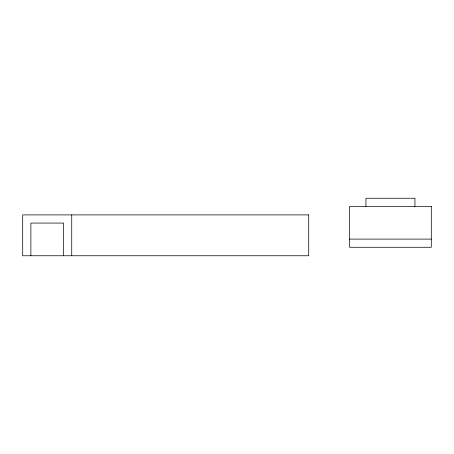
<?xml version="1.0" encoding="UTF-8"?>
<svg xmlns="http://www.w3.org/2000/svg" width="454" height="454" viewBox="0 0 454 454"><rect width="100%" height="100%" fill="white"/><g stroke="black" fill="none" stroke-linecap="round" stroke-linejoin="round"><path stroke-width="0.68" d="M349.58 239.105L431.3 239.105M414.922 206.417L414.945 198.245L365.935 198.245L365.958 206.417M71.732 214.895L71.732 255.755M63.56 255.755L63.56 223.067L30.872 223.067L30.872 255.755M431.3 206.417L349.58 206.417L349.58 247.277L431.3 247.277L431.3 206.417M308.72 214.895L22.7 214.895L22.7 255.755L308.72 255.755L308.72 214.895"/></g></svg>
